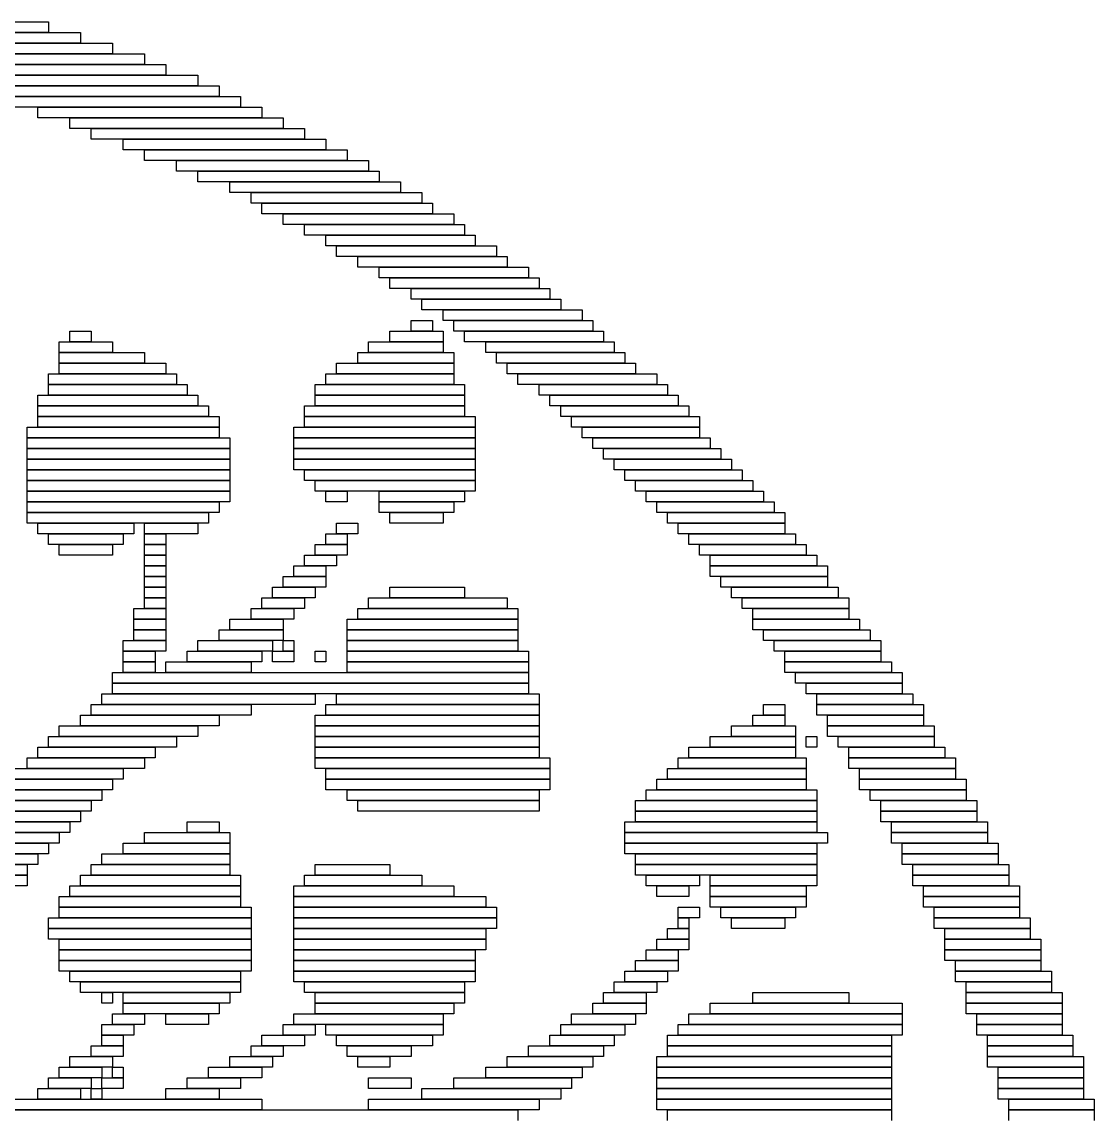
# Model space of a CAD drawing. Extents: x 365 to 658, y 364 to 660.
# Drawn here: x 552.5 to 653, y 551.5 to 654 of the extents above; entities that cross this region are included whole.
import ezdxf

# ---------------------------------------------------------------- set-up
doc = ezdxf.new("R2010")
doc.units = 0

msp = doc.modelspace()

# ---------------------------------------------------------------- linework, layer by layer
for p, q in [((469, 654), (555, 654)), ((555, 654), (555, 653)), ((466, 653), (558, 653)), ((555, 653), (469, 653)), ((558, 653), (558, 652)), ((558, 652), (466, 652)), ((522, 652), (561, 652)), ((561, 652), (561, 651)), ((561, 651), (522, 651)), ((532, 651), (564, 651)), ((564, 651), (564, 650)), ((564, 650), (532, 650)), ((538, 650), (566, 650)), ((566, 650), (566, 649)), ((566, 649), (538, 649)), ((543, 649), (569, 649)), ((569, 649), (569, 648)), ((569, 648), (543, 648)), ((546, 648), (571, 648)), ((571, 648), (571, 647)), ((571, 647), (546, 647)), ((550, 647), (573, 647)), ((573, 647), (573, 646)), ((573, 646), (550, 646)), ((554, 646), (575, 646)), ((554, 645), (554, 646)), ((575, 646), (575, 645)), ((575, 645), (554, 645)), ((557, 645), (577, 645)), ((557, 644), (557, 645)), ((577, 645), (577, 644)), ((577, 644), (557, 644)), ((559, 644), (579, 644)), ((559, 643), (559, 644)), ((579, 644), (579, 643)), ((579, 643), (559, 643)), ((562, 643), (581, 643)), ((562, 642), (562, 643)), ((581, 643), (581, 642)), ((581, 642), (562, 642)), ((564, 642), (583, 642)), ((564, 641), (564, 642)), ((583, 642), (583, 641)), ((583, 641), (564, 641)), ((567, 641), (585, 641)), ((567, 640), (567, 641)), ((585, 641), (585, 640)), ((585, 640), (567, 640)), ((569, 640), (586, 640)), ((569, 639), (569, 640)), ((586, 640), (586, 639)), ((586, 639), (569, 639)), ((572, 639), (588, 639)), ((572, 638), (572, 639)), ((588, 639), (588, 638)), ((588, 638), (572, 638)), ((574, 638), (590, 638)), ((574, 637), (574, 638)), ((590, 638), (590, 637)), ((590, 637), (574, 637)), ((575, 637), (591, 637)), ((575, 636), (575, 637)), ((591, 637), (591, 636)), ((591, 636), (575, 636)), ((577, 636), (593, 636)), ((577, 635), (577, 636)), ((593, 636), (593, 635)), ((593, 635), (577, 635)), ((579, 635), (594, 635)), ((579, 634), (579, 635)), ((594, 635), (594, 634)), ((594, 634), (579, 634)), ((581, 634), (595, 634)), ((581, 633), (581, 634)), ((595, 634), (595, 633)), ((595, 633), (581, 633)), ((582, 633), (597, 633)), ((582, 632), (582, 633)), ((597, 633), (597, 632)), ((597, 632), (582, 632)), ((584, 632), (598, 632)), ((584, 631), (584, 632)), ((598, 632), (598, 631)), ((598, 631), (584, 631)), ((586, 631), (600, 631)), ((586, 630), (586, 631)), ((600, 631), (600, 630)), ((600, 630), (586, 630)), ((587, 630), (601, 630)), ((587, 629), (587, 630)), ((601, 630), (601, 629)), ((601, 629), (587, 629)), ((589, 629), (602, 629)), ((589, 628), (589, 629)), ((602, 629), (602, 628)), ((602, 628), (589, 628)), ((590, 628), (603, 628)), ((590, 627), (590, 628)), ((603, 628), (603, 627)), ((603, 627), (590, 627)), ((592, 627), (605, 627)), ((592, 626), (592, 627)), ((605, 627), (605, 626)), ((589, 626), (591, 626)), ((589, 625), (589, 626)), ((591, 626), (591, 625)), ((605, 626), (592, 626)), ((593, 626), (606, 626)), ((593, 625), (593, 626)), ((606, 626), (606, 625)), ((557, 625), (559, 625)), ((557, 624), (557, 625)), ((559, 625), (559, 624)), ((587, 625), (592, 625)), ((587, 624), (587, 625)), ((591, 625), (589, 625)), ((592, 625), (592, 624)), ((606, 625), (593, 625)), ((594, 625), (607, 625)), ((594, 624), (594, 625)), ((607, 625), (607, 624)), ((556, 624), (561, 624)), ((556, 623), (556, 624)), ((559, 624), (557, 624)), ((561, 624), (561, 623)), ((585, 624), (592, 624)), ((585, 623), (585, 624)), ((592, 624), (587, 624)), ((592, 624), (592, 623)), ((607, 624), (594, 624)), ((596, 624), (608, 624)), ((596, 623), (596, 624)), ((608, 624), (608, 623)), ((561, 623), (556, 623)), ((556, 623), (564, 623)), ((556, 622), (556, 623)), ((564, 623), (564, 622)), ((584, 623), (593, 623)), ((584, 622), (584, 623)), ((592, 623), (585, 623)), ((593, 623), (593, 622)), ((608, 623), (596, 623)), ((597, 623), (609, 623)), ((597, 622), (597, 623)), ((609, 623), (609, 622)), ((564, 622), (556, 622)), ((556, 622), (566, 622)), ((556, 621), (556, 622)), ((566, 622), (566, 621)), ((582, 622), (593, 622)), ((582, 621), (582, 622)), ((593, 622), (584, 622)), ((593, 622), (593, 621)), ((609, 622), (597, 622)), ((598, 622), (610, 622)), ((598, 621), (598, 622)), ((610, 622), (610, 621)), ((555, 621), (567, 621)), ((555, 620), (555, 621)), ((566, 621), (556, 621)), ((567, 621), (567, 620)), ((581, 621), (593, 621)), ((581, 620), (581, 621)), ((593, 621), (582, 621)), ((593, 621), (593, 620)), ((610, 621), (598, 621)), ((599, 621), (612, 621)), ((599, 620), (599, 621)), ((612, 621), (612, 620)), ((567, 620), (555, 620)), ((555, 620), (568, 620)), ((555, 619), (555, 620)), ((568, 620), (568, 619)), ((580, 620), (594, 620)), ((580, 619), (580, 620)), ((593, 620), (581, 620)), ((594, 620), (594, 619)), ((612, 620), (599, 620)), ((601, 620), (613, 620)), ((601, 619), (601, 620)), ((613, 620), (613, 619)), ((554, 619), (569, 619)), ((554, 618), (554, 619)), ((568, 619), (555, 619)), ((569, 619), (569, 618)), ((594, 619), (580, 619)), ((580, 619), (594, 619)), ((580, 618), (580, 619)), ((594, 619), (594, 618)), ((613, 619), (601, 619)), ((602, 619), (614, 619)), ((602, 618), (602, 619)), ((614, 619), (614, 618)), ((569, 618), (554, 618)), ((554, 618), (570, 618)), ((554, 617), (554, 618)), ((570, 618), (570, 617)), ((579, 618), (594, 618)), ((579, 617), (579, 618)), ((594, 618), (580, 618)), ((594, 618), (594, 617)), ((614, 618), (602, 618)), ((603, 618), (615, 618)), ((603, 617), (603, 618)), ((615, 618), (615, 617)), ((570, 617), (554, 617)), ((554, 617), (571, 617)), ((554, 616), (554, 617)), ((571, 617), (571, 616)), ((594, 617), (579, 617)), ((579, 617), (595, 617)), ((579, 616), (579, 617)), ((595, 617), (595, 616)), ((615, 617), (603, 617)), ((604, 617), (616, 617)), ((604, 616), (604, 617)), ((616, 617), (616, 616)), ((553, 616), (571, 616)), ((553, 615), (553, 616)), ((571, 615), (553, 615)), ((553, 615), (572, 615)), ((553, 614), (553, 615)), ((571, 616), (554, 616)), ((571, 616), (571, 615)), ((572, 615), (572, 614)), ((578, 616), (595, 616)), ((578, 615), (578, 616)), ((595, 615), (578, 615)), ((578, 615), (595, 615)), ((578, 614), (578, 615)), ((595, 616), (579, 616)), ((595, 616), (595, 615)), ((595, 615), (595, 614)), ((616, 616), (604, 616)), ((605, 616), (616, 616)), ((605, 615), (605, 616)), ((616, 615), (605, 615)), ((606, 615), (617, 615)), ((606, 614), (606, 615)), ((616, 616), (616, 615)), ((617, 615), (617, 614)), ((572, 614), (553, 614)), ((553, 614), (572, 614)), ((553, 613), (553, 614)), ((572, 614), (572, 613)), ((595, 614), (578, 614)), ((578, 614), (595, 614)), ((578, 613), (578, 614)), ((595, 614), (595, 613)), ((617, 614), (606, 614)), ((607, 614), (618, 614)), ((607, 613), (607, 614)), ((618, 614), (618, 613)), ((572, 613), (553, 613)), ((553, 613), (572, 613)), ((553, 612), (553, 613)), ((572, 613), (572, 612)), ((595, 613), (578, 613)), ((578, 613), (595, 613)), ((578, 612), (578, 613)), ((595, 613), (595, 612)), ((618, 613), (607, 613)), ((608, 613), (619, 613)), ((608, 612), (608, 613)), ((619, 613), (619, 612)), ((572, 612), (553, 612)), ((553, 612), (572, 612)), ((553, 611), (553, 612)), ((572, 612), (572, 611)), ((595, 612), (578, 612)), ((579, 612), (595, 612)), ((579, 611), (579, 612)), ((595, 612), (595, 611)), ((619, 612), (608, 612)), ((609, 612), (620, 612)), ((609, 611), (609, 612)), ((620, 612), (620, 611)), ((572, 611), (553, 611)), ((553, 611), (572, 611)), ((553, 610), (553, 611)), ((572, 611), (572, 610)), ((595, 611), (579, 611)), ((580, 611), (595, 611)), ((580, 610), (580, 611)), ((595, 611), (595, 610)), ((620, 611), (609, 611)), ((610, 611), (621, 611)), ((610, 610), (610, 611)), ((621, 611), (621, 610)), ((572, 610), (553, 610)), ((553, 610), (572, 610)), ((553, 609), (553, 610)), ((572, 610), (572, 609)), ((595, 610), (580, 610)), ((581, 610), (583, 610)), ((581, 609), (581, 610)), ((583, 610), (583, 609)), ((586, 610), (594, 610)), ((586, 609), (586, 610)), ((594, 610), (594, 609)), ((621, 610), (610, 610)), ((611, 610), (622, 610)), ((611, 609), (611, 610)), ((622, 610), (622, 609)), ((572, 609), (553, 609)), ((553, 609), (571, 609)), ((553, 608), (553, 609)), ((571, 609), (571, 608)), ((583, 609), (581, 609)), ((594, 609), (586, 609)), ((586, 609), (593, 609)), ((586, 608), (586, 609)), ((593, 609), (593, 608)), ((622, 609), (611, 609)), ((612, 609), (623, 609)), ((612, 608), (612, 609)), ((623, 609), (623, 608)), ((571, 608), (553, 608)), ((553, 608), (570, 608)), ((553, 607), (553, 608)), ((570, 608), (570, 607)), ((593, 608), (586, 608)), ((587, 608), (592, 608)), ((587, 607), (587, 608)), ((592, 608), (592, 607)), ((623, 608), (612, 608)), ((613, 608), (624, 608)), ((613, 607), (613, 608)), ((624, 608), (624, 607)), ((570, 607), (553, 607)), ((554, 607), (563, 607)), ((554, 606), (554, 607)), ((563, 607), (563, 606)), ((564, 607), (569, 607)), ((564, 606), (564, 607)), ((569, 607), (569, 606)), ((582, 607), (584, 607)), ((582, 606), (582, 607)), ((584, 607), (584, 606)), ((592, 607), (587, 607)), ((624, 607), (613, 607)), ((614, 607), (624, 607)), ((614, 606), (614, 607)), ((624, 607), (624, 606)), ((563, 606), (554, 606)), ((555, 606), (562, 606)), ((555, 605), (555, 606)), ((562, 606), (562, 605)), ((569, 606), (564, 606)), ((564, 606), (566, 606)), ((564, 605), (564, 606)), ((566, 606), (566, 605)), ((581, 606), (583, 606)), ((581, 605), (581, 606)), ((584, 606), (582, 606)), ((583, 606), (583, 605)), ((624, 606), (614, 606)), ((615, 606), (625, 606)), ((615, 605), (615, 606)), ((625, 606), (625, 605)), ((562, 605), (555, 605)), ((556, 605), (561, 605)), ((556, 604), (556, 605)), ((561, 605), (561, 604)), ((566, 605), (564, 605)), ((564, 605), (566, 605)), ((564, 604), (564, 605)), ((566, 605), (566, 604)), ((580, 605), (583, 605)), ((580, 604), (580, 605)), ((583, 605), (581, 605)), ((583, 605), (583, 604)), ((625, 605), (615, 605)), ((616, 605), (626, 605)), ((616, 604), (616, 605)), ((626, 605), (626, 604)), ((561, 604), (556, 604)), ((566, 604), (564, 604)), ((564, 604), (566, 604)), ((564, 603), (564, 604)), ((566, 604), (566, 603)), ((579, 604), (582, 604)), ((579, 603), (579, 604)), ((583, 604), (580, 604)), ((582, 604), (582, 603)), ((626, 604), (616, 604)), ((617, 604), (627, 604)), ((617, 603), (617, 604)), ((627, 604), (627, 603)), ((566, 603), (564, 603)), ((564, 603), (566, 603)), ((564, 602), (564, 603)), ((566, 603), (566, 602)), ((578, 603), (581, 603)), ((578, 602), (578, 603)), ((582, 603), (579, 603)), ((581, 603), (581, 602)), ((627, 603), (617, 603)), ((617, 603), (628, 603)), ((617, 602), (617, 603)), ((628, 603), (628, 602)), ((566, 602), (564, 602)), ((564, 602), (566, 602)), ((564, 601), (564, 602)), ((566, 602), (566, 601)), ((577, 602), (581, 602)), ((577, 601), (577, 602)), ((581, 602), (578, 602)), ((581, 602), (581, 601)), ((628, 602), (617, 602)), ((618, 602), (628, 602)), ((618, 601), (618, 602)), ((628, 602), (628, 601)), ((566, 601), (564, 601)), ((564, 601), (566, 601)), ((564, 600), (564, 601)), ((566, 601), (566, 600)), ((576, 601), (580, 601)), ((576, 600), (576, 601)), ((581, 601), (577, 601)), ((580, 601), (580, 600)), ((587, 601), (594, 601)), ((587, 600), (587, 601)), ((594, 601), (594, 600)), ((628, 601), (618, 601)), ((619, 601), (629, 601)), ((619, 600), (619, 601)), ((629, 601), (629, 600)), ((566, 600), (564, 600)), ((564, 600), (566, 600)), ((564, 599), (564, 600)), ((566, 600), (566, 599)), ((575, 600), (579, 600)), ((575, 599), (575, 600)), ((580, 600), (576, 600)), ((579, 600), (579, 599)), ((585, 600), (598, 600)), ((585, 599), (585, 600)), ((594, 600), (587, 600)), ((598, 600), (598, 599)), ((629, 600), (619, 600)), ((620, 600), (630, 600)), ((620, 599), (620, 600)), ((630, 600), (630, 599)), ((563, 599), (566, 599)), ((563, 598), (563, 599)), ((566, 599), (564, 599)), ((566, 599), (566, 598)), ((574, 599), (578, 599)), ((574, 598), (574, 599)), ((579, 599), (575, 599)), ((578, 599), (578, 598)), ((584, 599), (599, 599)), ((584, 598), (584, 599)), ((598, 599), (585, 599)), ((599, 599), (599, 598)), ((630, 599), (620, 599)), ((621, 599), (630, 599)), ((621, 598), (621, 599)), ((630, 599), (630, 598)), ((566, 598), (563, 598)), ((563, 598), (566, 598)), ((563, 597), (563, 598)), ((566, 598), (566, 597)), ((572, 598), (577, 598)), ((572, 597), (572, 598)), ((578, 598), (574, 598)), ((577, 598), (577, 597)), ((583, 598), (599, 598)), ((583, 597), (583, 598)), ((599, 598), (584, 598)), ((599, 598), (599, 597)), ((630, 598), (621, 598)), ((621, 598), (631, 598)), ((621, 597), (621, 598)), ((631, 598), (631, 597)), ((566, 597), (563, 597)), ((563, 597), (566, 597)), ((563, 596), (563, 597)), ((566, 597), (566, 596)), ((571, 597), (577, 597)), ((571, 596), (571, 597)), ((577, 597), (572, 597)), ((577, 597), (577, 596)), ((599, 597), (583, 597)), ((583, 597), (599, 597)), ((583, 596), (583, 597)), ((599, 597), (599, 596)), ((631, 597), (621, 597)), ((622, 597), (632, 597)), ((622, 596), (622, 597)), ((632, 597), (632, 596)), ((562, 596), (566, 596)), ((562, 595), (562, 596)), ((566, 596), (563, 596)), ((566, 596), (566, 595)), ((569, 596), (576, 596)), ((569, 595), (569, 596)), ((577, 596), (571, 596)), ((576, 596), (576, 595)), ((577, 596), (578, 596)), ((577, 595), (577, 596)), ((578, 596), (578, 595)), ((599, 596), (583, 596)), ((583, 596), (599, 596)), ((583, 595), (583, 596)), ((599, 596), (599, 595)), ((632, 596), (622, 596)), ((623, 596), (633, 596)), ((623, 595), (623, 596)), ((633, 596), (633, 595)), ((566, 595), (562, 595)), ((562, 595), (565, 595)), ((562, 594), (562, 595)), ((565, 595), (565, 594)), ((568, 595), (575, 595)), ((568, 594), (568, 595)), ((576, 595), (569, 595)), ((575, 595), (575, 594)), ((576, 595), (578, 595)), ((576, 594), (576, 595)), ((578, 595), (577, 595)), ((578, 595), (578, 594)), ((580, 595), (581, 595)), ((580, 594), (580, 595)), ((581, 595), (581, 594)), ((599, 595), (583, 595)), ((583, 595), (600, 595)), ((583, 594), (583, 595)), ((600, 595), (600, 594)), ((633, 595), (623, 595)), ((624, 595), (633, 595)), ((624, 594), (624, 595)), ((633, 595), (633, 594)), ((565, 594), (562, 594)), ((562, 594), (565, 594)), ((562, 593), (562, 594)), ((565, 594), (565, 593)), ((566, 594), (574, 594)), ((566, 593), (566, 594)), ((575, 594), (568, 594)), ((574, 594), (574, 593)), ((578, 594), (576, 594)), ((581, 594), (580, 594)), ((600, 594), (583, 594)), ((583, 594), (600, 594)), ((583, 593), (583, 594)), ((600, 594), (600, 593)), ((633, 594), (624, 594)), ((624, 594), (634, 594)), ((624, 593), (624, 594)), ((634, 594), (634, 593)), ((561, 593), (600, 593)), ((561, 592), (561, 593)), ((565, 593), (562, 593)), ((574, 593), (566, 593)), ((600, 593), (583, 593)), ((600, 593), (600, 592)), ((634, 593), (624, 593)), ((625, 593), (635, 593)), ((625, 592), (625, 593)), ((635, 593), (635, 592)), ((600, 592), (561, 592)), ((561, 592), (600, 592)), ((561, 591), (561, 592)), ((600, 592), (600, 591)), ((635, 592), (625, 592)), ((626, 592), (635, 592)), ((626, 591), (626, 592)), ((635, 592), (635, 591)), ((560, 591), (580, 591)), ((560, 590), (560, 591)), ((600, 591), (561, 591)), ((580, 591), (580, 590)), ((582, 591), (601, 591)), ((582, 590), (582, 591)), ((601, 591), (601, 590)), ((635, 591), (626, 591)), ((627, 591), (636, 591)), ((627, 590), (627, 591)), ((636, 591), (636, 590)), ((559, 590), (574, 590)), ((559, 589), (559, 590)), ((580, 590), (560, 590)), ((574, 590), (574, 589)), ((581, 590), (601, 590)), ((581, 589), (581, 590)), ((601, 590), (582, 590)), ((601, 590), (601, 589)), ((622, 590), (624, 590)), ((622, 589), (622, 590)), ((624, 590), (624, 589)), ((636, 590), (627, 590)), ((627, 590), (637, 590)), ((627, 589), (627, 590)), ((637, 590), (637, 589)), ((558, 589), (571, 589)), ((558, 588), (558, 589)), ((574, 589), (559, 589)), ((571, 589), (571, 588)), ((580, 589), (601, 589)), ((580, 588), (580, 589)), ((601, 589), (581, 589)), ((601, 589), (601, 588)), ((621, 589), (624, 589)), ((621, 588), (621, 589)), ((624, 589), (622, 589)), ((624, 589), (624, 588)), ((637, 589), (627, 589)), ((628, 589), (637, 589)), ((628, 588), (628, 589)), ((637, 589), (637, 588)), ((556, 588), (569, 588)), ((556, 587), (556, 588)), ((571, 588), (558, 588)), ((569, 588), (569, 587)), ((601, 588), (580, 588)), ((580, 588), (601, 588)), ((580, 587), (580, 588)), ((601, 588), (601, 587)), ((619, 588), (625, 588)), ((619, 587), (619, 588)), ((624, 588), (621, 588)), ((625, 588), (625, 587)), ((637, 588), (628, 588)), ((628, 588), (638, 588)), ((628, 587), (628, 588)), ((638, 588), (638, 587)), ((555, 587), (567, 587)), ((555, 586), (555, 587)), ((569, 587), (556, 587)), ((567, 587), (567, 586)), ((601, 587), (580, 587)), ((580, 587), (601, 587)), ((580, 586), (580, 587)), ((601, 587), (601, 586)), ((617, 587), (625, 587)), ((617, 586), (617, 587)), ((625, 587), (619, 587)), ((625, 587), (625, 586)), ((626, 587), (627, 587)), ((626, 586), (626, 587)), ((627, 587), (627, 586)), ((638, 587), (628, 587)), ((629, 587), (638, 587)), ((629, 586), (629, 587)), ((638, 587), (638, 586)), ((554, 586), (565, 586)), ((554, 585), (554, 586)), ((567, 586), (555, 586)), ((565, 586), (565, 585)), ((601, 586), (580, 586)), ((580, 586), (601, 586)), ((580, 585), (580, 586)), ((601, 586), (601, 585)), ((615, 586), (625, 586)), ((615, 585), (615, 586)), ((625, 586), (617, 586)), ((625, 586), (625, 585)), ((627, 586), (626, 586)), ((638, 586), (629, 586)), ((630, 586), (639, 586)), ((630, 585), (630, 586)), ((639, 586), (639, 585)), ((553, 585), (564, 585)), ((553, 584), (553, 585)), ((565, 585), (554, 585)), ((564, 585), (564, 584)), ((601, 585), (580, 585)), ((580, 585), (602, 585)), ((580, 584), (580, 585)), ((602, 585), (602, 584)), ((614, 585), (626, 585)), ((614, 584), (614, 585)), ((625, 585), (615, 585)), ((626, 585), (626, 584)), ((639, 585), (630, 585)), ((630, 585), (640, 585)), ((630, 584), (630, 585)), ((640, 585), (640, 584)), ((544, 584), (562, 584)), ((564, 584), (553, 584)), ((562, 584), (562, 583)), ((602, 584), (580, 584)), ((581, 584), (602, 584)), ((581, 583), (581, 584)), ((602, 584), (602, 583)), ((613, 584), (626, 584)), ((613, 583), (613, 584)), ((626, 584), (614, 584)), ((626, 584), (626, 583)), ((640, 584), (630, 584)), ((631, 584), (640, 584)), ((631, 583), (631, 584)), ((640, 584), (640, 583)), ((562, 583), (544, 583)), ((544, 583), (561, 583)), ((561, 583), (561, 582)), ((602, 583), (581, 583)), ((581, 583), (602, 583)), ((581, 582), (581, 583)), ((602, 583), (602, 582)), ((612, 583), (626, 583)), ((612, 582), (612, 583)), ((626, 583), (613, 583)), ((626, 583), (626, 582)), ((640, 583), (631, 583)), ((631, 583), (641, 583)), ((631, 582), (631, 583)), ((641, 583), (641, 582)), ((561, 582), (544, 582)), ((544, 582), (560, 582)), ((560, 582), (560, 581)), ((602, 582), (581, 582)), ((583, 582), (601, 582)), ((583, 581), (583, 582)), ((601, 582), (601, 581)), ((611, 582), (627, 582)), ((611, 581), (611, 582)), ((626, 582), (612, 582)), ((627, 582), (627, 581)), ((641, 582), (631, 582)), ((632, 582), (641, 582)), ((632, 581), (632, 582)), ((641, 582), (641, 581)), ((543, 581), (559, 581)), ((560, 581), (544, 581)), ((559, 581), (559, 580)), ((601, 581), (583, 581)), ((584, 581), (601, 581)), ((584, 580), (584, 581)), ((601, 581), (601, 580)), ((610, 581), (627, 581)), ((610, 580), (610, 581)), ((627, 581), (611, 581)), ((627, 581), (627, 580)), ((641, 581), (632, 581)), ((633, 581), (642, 581)), ((633, 580), (633, 581)), ((642, 581), (642, 580)), ((559, 580), (543, 580)), ((543, 580), (558, 580)), ((558, 580), (558, 579)), ((601, 580), (584, 580)), ((627, 580), (610, 580)), ((610, 580), (627, 580)), ((610, 579), (610, 580)), ((627, 580), (627, 579)), ((642, 580), (633, 580)), ((633, 580), (642, 580)), ((633, 579), (633, 580)), ((642, 580), (642, 579)), ((558, 579), (543, 579)), ((543, 579), (557, 579)), ((557, 579), (557, 578)), ((568, 579), (571, 579)), ((568, 578), (568, 579)), ((571, 579), (571, 578)), ((609, 579), (627, 579)), ((609, 578), (609, 579)), ((627, 579), (610, 579)), ((627, 579), (627, 578)), ((642, 579), (633, 579)), ((634, 579), (643, 579)), ((634, 578), (634, 579)), ((643, 579), (643, 578)), ((542, 578), (556, 578)), ((557, 578), (543, 578)), ((556, 578), (556, 577)), ((564, 578), (572, 578)), ((564, 577), (564, 578)), ((571, 578), (568, 578)), ((572, 578), (572, 577)), ((627, 578), (609, 578)), ((609, 578), (628, 578)), ((609, 577), (609, 578)), ((628, 578), (628, 577)), ((643, 578), (634, 578)), ((634, 578), (643, 578)), ((634, 577), (634, 578)), ((643, 578), (643, 577)), ((556, 577), (542, 577)), ((542, 577), (555, 577)), ((555, 577), (555, 576)), ((562, 577), (572, 577)), ((562, 576), (562, 577)), ((572, 577), (564, 577)), ((572, 577), (572, 576)), ((628, 577), (609, 577)), ((609, 577), (627, 577)), ((609, 576), (609, 577)), ((627, 577), (627, 576)), ((643, 577), (634, 577)), ((635, 577), (644, 577)), ((635, 576), (635, 577)), ((644, 577), (644, 576)), ((555, 576), (542, 576)), ((542, 576), (554, 576)), ((554, 576), (554, 575)), ((560, 576), (572, 576)), ((560, 575), (560, 576)), ((572, 576), (562, 576)), ((572, 576), (572, 575)), ((627, 576), (609, 576)), ((610, 576), (627, 576)), ((610, 575), (610, 576)), ((627, 576), (627, 575)), ((644, 576), (635, 576)), ((635, 576), (644, 576)), ((635, 575), (635, 576)), ((644, 576), (644, 575)), ((541, 575), (553, 575)), ((553, 574), (541, 574)), ((541, 574), (553, 574)), ((554, 575), (542, 575)), ((553, 575), (553, 574)), ((553, 574), (553, 573)), ((558, 574), (573, 574)), ((558, 573), (558, 574)), ((559, 575), (572, 575)), ((559, 574), (559, 575)), ((572, 574), (559, 574)), ((572, 575), (560, 575)), ((572, 575), (572, 574)), ((573, 574), (573, 573)), ((579, 574), (590, 574)), ((579, 573), (579, 574)), ((580, 575), (587, 575)), ((580, 574), (580, 575)), ((587, 574), (580, 574)), ((587, 575), (587, 574)), ((590, 574), (590, 573)), ((627, 575), (610, 575)), ((610, 575), (627, 575)), ((610, 574), (610, 575)), ((627, 574), (610, 574)), ((611, 574), (616, 574)), ((611, 573), (611, 574)), ((616, 574), (616, 573)), ((617, 574), (627, 574)), ((617, 573), (617, 574)), ((627, 575), (627, 574)), ((627, 574), (627, 573)), ((644, 575), (635, 575)), ((636, 575), (645, 575)), ((636, 574), (636, 575)), ((645, 574), (636, 574)), ((636, 574), (645, 574)), ((636, 573), (636, 574)), ((645, 575), (645, 574)), ((645, 574), (645, 573)), ((553, 573), (541, 573)), ((557, 573), (573, 573)), ((557, 572), (557, 573)), ((573, 573), (558, 573)), ((573, 573), (573, 572)), ((578, 573), (593, 573)), ((578, 572), (578, 573)), ((590, 573), (579, 573)), ((593, 573), (593, 572)), ((616, 573), (611, 573)), ((612, 573), (615, 573)), ((612, 572), (612, 573)), ((615, 573), (615, 572)), ((627, 573), (617, 573)), ((617, 573), (626, 573)), ((617, 572), (617, 573)), ((626, 573), (626, 572)), ((645, 573), (636, 573)), ((637, 573), (646, 573)), ((637, 572), (637, 573)), ((646, 573), (646, 572)), ((556, 572), (573, 572)), ((556, 571), (556, 572)), ((573, 572), (557, 572)), ((573, 572), (573, 571)), ((593, 572), (578, 572)), ((578, 572), (596, 572)), ((578, 571), (578, 572)), ((596, 572), (596, 571)), ((615, 572), (612, 572)), ((626, 572), (617, 572)), ((617, 572), (626, 572)), ((617, 571), (617, 572)), ((626, 572), (626, 571)), ((646, 572), (637, 572)), ((637, 572), (646, 572)), ((637, 571), (637, 572)), ((646, 572), (646, 571)), ((573, 571), (556, 571)), ((556, 571), (574, 571)), ((556, 570), (556, 571)), ((574, 571), (574, 570)), ((596, 571), (578, 571)), ((578, 571), (597, 571)), ((578, 570), (578, 571)), ((597, 571), (597, 570)), ((614, 571), (616, 571)), ((614, 570), (614, 571)), ((616, 571), (616, 570)), ((626, 571), (617, 571)), ((618, 571), (625, 571)), ((618, 570), (618, 571)), ((625, 571), (625, 570)), ((646, 571), (637, 571)), ((638, 571), (646, 571)), ((638, 570), (638, 571)), ((646, 571), (646, 570)), ((555, 570), (574, 570)), ((555, 569), (555, 570)), ((574, 570), (556, 570)), ((574, 570), (574, 569)), ((597, 570), (578, 570)), ((578, 570), (597, 570)), ((578, 569), (578, 570)), ((597, 570), (597, 569)), ((616, 570), (614, 570)), ((614, 570), (615, 570)), ((614, 569), (614, 570)), ((615, 570), (615, 569)), ((625, 570), (618, 570)), ((619, 570), (624, 570)), ((619, 569), (619, 570)), ((624, 570), (624, 569)), ((646, 570), (638, 570)), ((638, 570), (647, 570)), ((638, 569), (638, 570)), ((647, 570), (647, 569)), ((574, 569), (555, 569)), ((555, 569), (574, 569)), ((555, 568), (555, 569)), ((574, 569), (574, 568)), ((597, 569), (578, 569)), ((578, 569), (596, 569)), ((578, 568), (578, 569)), ((596, 569), (596, 568)), ((613, 569), (615, 569)), ((613, 568), (613, 569)), ((615, 569), (614, 569)), ((615, 569), (615, 568)), ((624, 569), (619, 569)), ((647, 569), (638, 569)), ((639, 569), (647, 569)), ((639, 568), (639, 569)), ((647, 569), (647, 568)), ((574, 568), (555, 568)), ((556, 568), (574, 568)), ((556, 567), (556, 568)), ((574, 568), (574, 567)), ((596, 568), (578, 568)), ((578, 568), (596, 568)), ((578, 567), (578, 568)), ((596, 568), (596, 567)), ((612, 568), (615, 568)), ((612, 567), (612, 568)), ((615, 568), (613, 568)), ((615, 568), (615, 567)), ((647, 568), (639, 568)), ((639, 568), (648, 568)), ((639, 567), (639, 568)), ((648, 568), (648, 567)), ((574, 567), (556, 567)), ((556, 567), (574, 567)), ((556, 566), (556, 567)), ((574, 567), (574, 566)), ((596, 567), (578, 567)), ((578, 567), (595, 567)), ((578, 566), (578, 567)), ((595, 567), (595, 566)), ((611, 567), (614, 567)), ((611, 566), (611, 567)), ((615, 567), (612, 567)), ((614, 567), (614, 566)), ((648, 567), (639, 567)), ((639, 567), (648, 567)), ((639, 566), (639, 567)), ((648, 567), (648, 566)), ((574, 566), (556, 566)), ((556, 566), (574, 566)), ((556, 565), (556, 566)), ((574, 566), (574, 565)), ((595, 566), (578, 566)), ((578, 566), (595, 566)), ((578, 565), (578, 566)), ((595, 566), (595, 565)), ((610, 566), (614, 566)), ((610, 565), (610, 566)), ((614, 566), (611, 566)), ((614, 566), (614, 565)), ((648, 566), (639, 566)), ((640, 566), (648, 566)), ((640, 565), (640, 566)), ((648, 566), (648, 565)), ((574, 565), (556, 565)), ((557, 565), (573, 565)), ((557, 564), (557, 565)), ((573, 565), (573, 564)), ((595, 565), (578, 565)), ((578, 565), (595, 565)), ((578, 564), (578, 565)), ((595, 565), (595, 564)), ((609, 565), (613, 565)), ((609, 564), (609, 565)), ((614, 565), (610, 565)), ((613, 565), (613, 564)), ((648, 565), (640, 565)), ((640, 565), (649, 565)), ((640, 564), (640, 565)), ((649, 565), (649, 564)), ((573, 564), (557, 564)), ((558, 564), (573, 564)), ((558, 563), (558, 564)), ((573, 564), (573, 563)), ((595, 564), (578, 564)), ((579, 564), (594, 564)), ((579, 563), (579, 564)), ((594, 564), (594, 563)), ((608, 564), (612, 564)), ((608, 563), (608, 564)), ((613, 564), (609, 564)), ((612, 564), (612, 563)), ((649, 564), (640, 564)), ((641, 564), (649, 564)), ((641, 563), (641, 564)), ((649, 564), (649, 563)), ((573, 563), (558, 563)), ((560, 563), (561, 563)), ((560, 562), (560, 563)), ((561, 563), (561, 562)), ((562, 563), (572, 563)), ((562, 562), (562, 563)), ((572, 563), (572, 562)), ((594, 563), (579, 563)), ((580, 563), (594, 563)), ((580, 562), (580, 563)), ((594, 563), (594, 562)), ((607, 563), (611, 563)), ((607, 562), (607, 563)), ((612, 563), (608, 563)), ((611, 563), (611, 562)), ((621, 563), (630, 563)), ((621, 562), (621, 563)), ((630, 563), (630, 562)), ((649, 563), (641, 563)), ((641, 563), (650, 563)), ((641, 562), (641, 563)), ((650, 563), (650, 562)), ((561, 562), (560, 562)), ((572, 562), (562, 562)), ((562, 562), (571, 562)), ((562, 561), (562, 562)), ((571, 562), (571, 561)), ((594, 562), (580, 562)), ((580, 562), (593, 562)), ((580, 561), (580, 562)), ((593, 562), (593, 561)), ((606, 562), (611, 562)), ((606, 561), (606, 562)), ((611, 562), (607, 562)), ((611, 562), (611, 561)), ((617, 562), (635, 562)), ((617, 561), (617, 562)), ((630, 562), (621, 562)), ((635, 562), (635, 561)), ((650, 562), (641, 562)), ((641, 562), (650, 562)), ((641, 561), (641, 562)), ((650, 562), (650, 561)), ((561, 561), (564, 561)), ((561, 560), (561, 561)), ((571, 561), (562, 561)), ((564, 561), (564, 560)), ((566, 561), (570, 561)), ((566, 560), (566, 561)), ((570, 561), (570, 560)), ((578, 561), (592, 561)), ((578, 560), (578, 561)), ((593, 561), (580, 561)), ((592, 561), (592, 560)), ((604, 561), (610, 561)), ((604, 560), (604, 561)), ((611, 561), (606, 561)), ((610, 561), (610, 560)), ((615, 561), (635, 561)), ((615, 560), (615, 561)), ((635, 561), (617, 561)), ((635, 561), (635, 560)), ((650, 561), (641, 561)), ((642, 561), (650, 561)), ((642, 560), (642, 561)), ((650, 561), (650, 560)), ((560, 560), (563, 560)), ((560, 559), (560, 560)), ((564, 560), (561, 560)), ((563, 560), (563, 559)), ((570, 560), (566, 560)), ((577, 560), (580, 560)), ((577, 559), (577, 560)), ((592, 560), (578, 560)), ((580, 560), (580, 559)), ((581, 560), (592, 560)), ((581, 559), (581, 560)), ((592, 560), (592, 559)), ((603, 560), (609, 560)), ((603, 559), (603, 560)), ((610, 560), (604, 560)), ((609, 560), (609, 559)), ((614, 560), (635, 560)), ((614, 559), (614, 560)), ((635, 560), (615, 560)), ((635, 560), (635, 559)), ((650, 560), (642, 560)), ((642, 560), (650, 560)), ((642, 559), (642, 560)), ((650, 560), (650, 559)), ((563, 559), (560, 559)), ((560, 559), (562, 559)), ((560, 558), (560, 559)), ((562, 559), (562, 558)), ((575, 559), (579, 559)), ((575, 558), (575, 559)), ((580, 559), (577, 559)), ((579, 559), (579, 558)), ((592, 559), (581, 559)), ((582, 559), (591, 559)), ((582, 558), (582, 559)), ((591, 559), (591, 558)), ((602, 559), (608, 559)), ((602, 558), (602, 559)), ((609, 559), (603, 559)), ((608, 559), (608, 558)), ((613, 559), (634, 559)), ((613, 558), (613, 559)), ((635, 559), (614, 559)), ((634, 559), (634, 558)), ((650, 559), (642, 559)), ((643, 559), (651, 559)), ((643, 558), (643, 559)), ((651, 559), (651, 558)), ((559, 558), (562, 558)), ((559, 557), (559, 558)), ((562, 558), (560, 558)), ((562, 558), (562, 557)), ((574, 558), (577, 558)), ((574, 557), (574, 558)), ((579, 558), (575, 558)), ((577, 558), (577, 557)), ((591, 558), (582, 558)), ((583, 558), (589, 558)), ((583, 557), (583, 558)), ((589, 558), (589, 557)), ((600, 558), (607, 558)), ((600, 557), (600, 558)), ((608, 558), (602, 558)), ((607, 558), (607, 557)), ((634, 558), (613, 558)), ((613, 558), (634, 558)), ((613, 557), (613, 558)), ((634, 558), (634, 557)), ((651, 558), (643, 558)), ((643, 558), (651, 558)), ((643, 557), (643, 558)), ((651, 558), (651, 557)), ((557, 557), (561, 557)), ((557, 556), (557, 557)), ((562, 557), (559, 557)), ((561, 557), (561, 556)), ((572, 557), (576, 557)), ((572, 556), (572, 557)), ((577, 557), (574, 557)), ((576, 557), (576, 556)), ((589, 557), (583, 557)), ((584, 557), (587, 557)), ((584, 556), (584, 557)), ((587, 557), (587, 556)), ((598, 557), (606, 557)), ((598, 556), (598, 557)), ((607, 557), (600, 557)), ((606, 557), (606, 556)), ((612, 557), (634, 557)), ((612, 556), (612, 557)), ((634, 557), (613, 557)), ((634, 557), (634, 556)), ((651, 557), (643, 557)), ((643, 557), (652, 557)), ((643, 556), (643, 557)), ((652, 557), (652, 556)), ((556, 556), (560, 556)), ((556, 555), (556, 556)), ((561, 556), (557, 556)), ((560, 556), (560, 555)), ((561, 556), (562, 556)), ((561, 555), (561, 556)), ((562, 556), (562, 555)), ((570, 556), (575, 556)), ((570, 555), (570, 556)), ((576, 556), (572, 556)), ((575, 556), (575, 555)), ((587, 556), (584, 556)), ((596, 556), (605, 556)), ((596, 555), (596, 556)), ((606, 556), (598, 556)), ((605, 556), (605, 555)), ((634, 556), (612, 556)), ((612, 556), (634, 556)), ((612, 555), (612, 556)), ((634, 556), (634, 555)), ((652, 556), (643, 556)), ((644, 556), (652, 556)), ((644, 555), (644, 556)), ((652, 556), (652, 555)), ((555, 555), (559, 555)), ((555, 554), (555, 555)), ((560, 555), (556, 555)), ((559, 555), (559, 554)), ((560, 555), (562, 555)), ((560, 554), (560, 555)), ((562, 555), (561, 555)), ((562, 555), (562, 554)), ((568, 555), (573, 555)), ((568, 554), (568, 555)), ((575, 555), (570, 555)), ((573, 555), (573, 554)), ((585, 555), (589, 555)), ((585, 554), (585, 555)), ((589, 555), (589, 554)), ((593, 555), (604, 555)), ((593, 554), (593, 555)), ((605, 555), (596, 555)), ((604, 555), (604, 554)), ((634, 555), (612, 555)), ((612, 555), (634, 555)), ((612, 554), (612, 555)), ((634, 555), (634, 554)), ((652, 555), (644, 555)), ((644, 555), (652, 555)), ((644, 554), (644, 555)), ((652, 555), (652, 554)), ((554, 554), (558, 554)), ((554, 553), (554, 554)), ((559, 554), (555, 554)), ((558, 554), (558, 553)), ((559, 554), (560, 554)), ((559, 553), (559, 554)), ((562, 554), (560, 554)), ((560, 554), (560, 553)), ((566, 554), (571, 554)), ((566, 553), (566, 554)), ((573, 554), (568, 554)), ((571, 554), (571, 553)), ((589, 554), (585, 554)), ((590, 554), (603, 554)), ((590, 553), (590, 554)), ((604, 554), (593, 554)), ((603, 554), (603, 553)), ((634, 554), (612, 554)), ((612, 554), (634, 554)), ((612, 553), (612, 554)), ((634, 554), (634, 553)), ((652, 554), (644, 554)), ((644, 554), (652, 554)), ((644, 553), (644, 554)), ((652, 554), (652, 553)), ((550, 553), (575, 553)), ((558, 553), (554, 553)), ((560, 553), (559, 553)), ((571, 553), (566, 553)), ((575, 553), (575, 552)), ((585, 553), (601, 553)), ((585, 552), (585, 553)), ((603, 553), (590, 553)), ((601, 553), (601, 552)), ((634, 553), (612, 553)), ((612, 553), (634, 553)), ((612, 552), (612, 553)), ((634, 553), (634, 552)), ((652, 553), (644, 553)), ((645, 553), (653, 553)), ((645, 552), (645, 553)), ((653, 553), (653, 552)), ((546, 552), (599, 552)), ((575, 552), (550, 552)), ((601, 552), (585, 552)), ((599, 552), (599, 551)), ((634, 552), (612, 552)), ((613, 552), (634, 552)), ((613, 551), (613, 552)), ((634, 552), (634, 551)), ((653, 552), (645, 552)), ((645, 552), (653, 552)), ((645, 551), (645, 552)), ((653, 552), (653, 551))]:
    msp.add_line(p, q)

doc.saveas('drawing.dxf')
